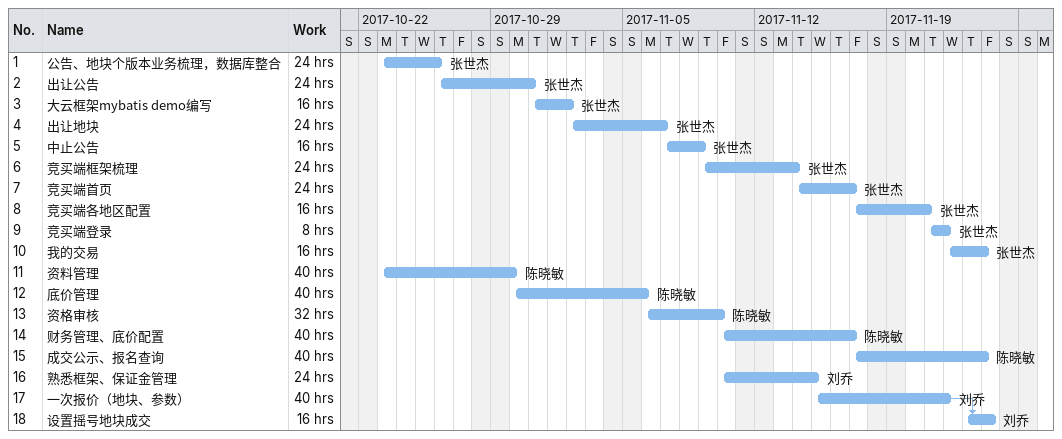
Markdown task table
| ID | Task | Start | Finish | Predecessors | Resources | Work (h) |
|---|---|---|---|---|---|---|
| 1 | 公告、地块个版本业务梳理，数据库整合 | 2017-10-23 | 2017-10-26 |  | 张世杰 | 24 |
| 2 | 出让公告 | 2017-10-26 | 2017-10-31 |  | 张世杰 | 24 |
| 3 | 大云框架mybatis demo编写 | 2017-10-31 | 2017-11-02 |  | 张世杰 | 16 |
| 4 | 出让地块 | 2017-11-02 | 2017-11-07 |  | 张世杰 | 24 |
| 5 | 中止公告 | 2017-11-07 | 2017-11-09 |  | 张世杰 | 16 |
| 6 | 竞买端框架梳理 | 2017-11-09 | 2017-11-14 |  | 张世杰 | 24 |
| 7 | 竞买端首页 | 2017-11-14 | 2017-11-17 |  | 张世杰 | 24 |
| 8 | 竞买端各地区配置 | 2017-11-17 | 2017-11-21 |  | 张世杰 | 16 |
| 9 | 竞买端登录 | 2017-11-21 | 2017-11-22 |  | 张世杰 | 8 |
| 10 | 我的交易 | 2017-11-22 | 2017-11-24 |  | 张世杰 | 16 |
| 11 | 资料管理 | 2017-10-23 | 2017-10-30 |  | 陈晓敏 | 40 |
| 12 | 底价管理 | 2017-10-30 | 2017-11-06 |  | 陈晓敏 | 40 |
| 13 | 资格审核 | 2017-11-06 | 2017-11-10 |  | 陈晓敏 | 32 |
| 14 | 财务管理、底价配置 | 2017-11-10 | 2017-11-17 |  | 陈晓敏 | 40 |
| 15 | 成交公示、报名查询 | 2017-11-17 | 2017-11-24 |  | 陈晓敏 | 40 |
| 16 | 熟悉框架、保证金管理 | 2017-11-10 | 2017-11-15 |  | 刘乔 | 24 |
| 17 | 一次报价（地块、参数） | 2017-11-15 | 2017-11-22 |  | 刘乔 | 40 |
| 18 | 设置摇号地块成交 | 2017-11-23 | 2017-11-24 | 17 | 刘乔 | 16 |
